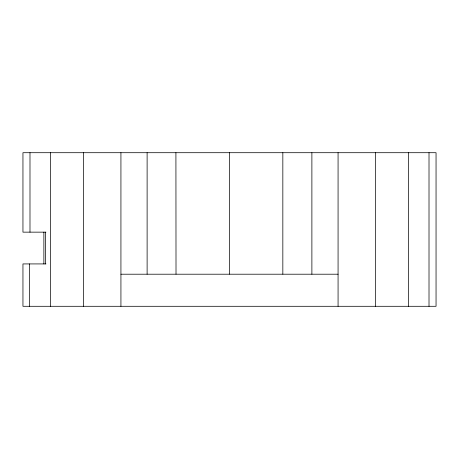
<?xml version="1.0" encoding="UTF-8"?>
<svg xmlns="http://www.w3.org/2000/svg" width="459" height="459" viewBox="0 0 459 459"><rect width="100%" height="100%" fill="white"/><g stroke="black" fill="none" stroke-linecap="round" stroke-linejoin="round"><path stroke-width="0.69" d="M29.445 306.296L29.445 263.925M43.875 263.925L43.875 232.151M45.923 232.151L22.95 232.151L22.95 152.704L436.05 152.704L436.05 306.296L22.95 306.296L22.95 263.925L45.963 263.925M120.929 274.207L338.071 274.207M175.917 152.704L176.015 274.149M429.01 152.704L429.01 306.296M408.378 152.704L408.378 306.296M375.554 152.704L375.554 306.296M338.071 152.704L338.071 306.296M311.885 152.704L311.885 274.207M282.836 152.704L282.836 274.149M229.5 152.704L229.5 274.149M147.115 152.704L147.115 274.207M120.929 152.704L120.929 306.296M83.538 152.704L83.538 306.296M50.559 152.704L50.559 306.296M45.378 232.151L45.378 263.925M29.99 152.704L29.99 232.151"/></g></svg>
